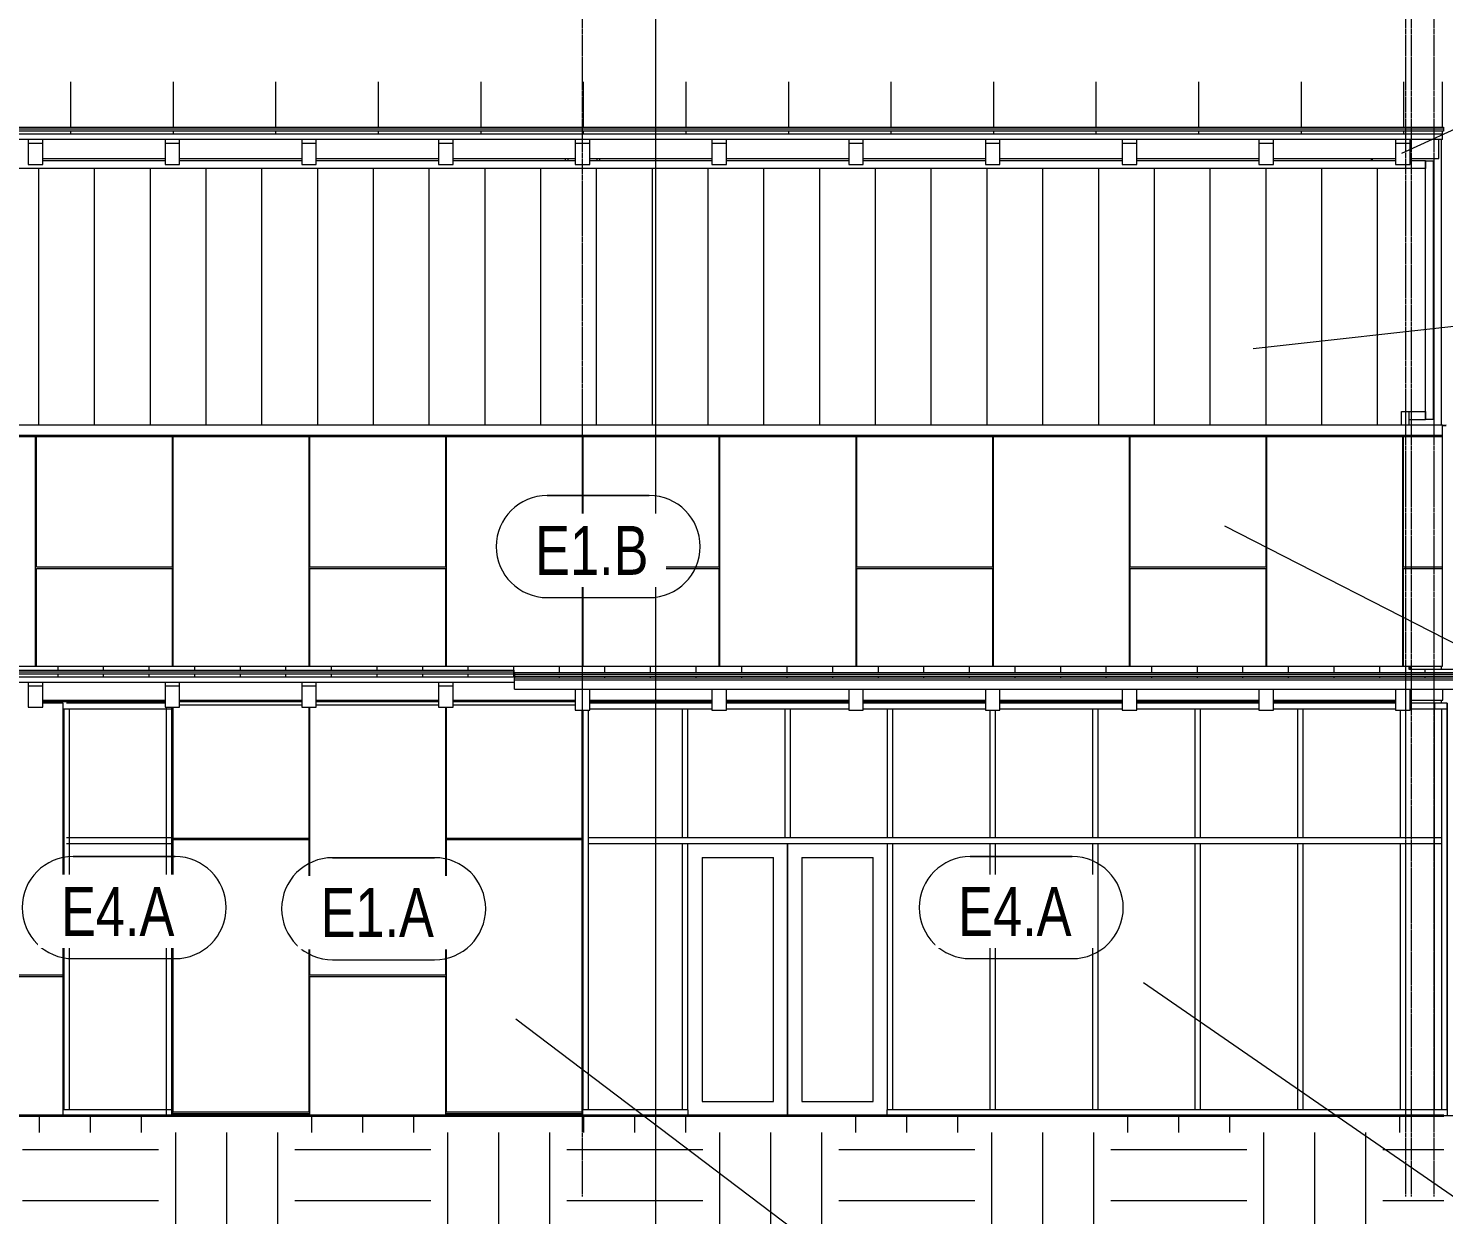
# Model space of a CAD drawing. Header units: inches. Extents: x 20207 to 40520, y -355 to 835.
# Drawn here: x 28847.5 to 29347, y -35 to 383.6 of the extents above; entities that cross this region are included whole.
import ezdxf

# ---------------------------------------------------------------- set-up
doc = ezdxf.new("R2010")
doc.units = ezdxf.units.IN
doc.header["$MEASUREMENT"] = 0
doc.linetypes.add('Grid Line 1_2_', pattern=[0.875, 0.5, -0.125, 0.125, -0.125])
for name, color, linetype, lineweight in [('A-ANNO-KEYN', 231, 'Continuous', 9), ('A-DOOR', 31, 'Continuous', 13), ('A-FLOR-LEVL', 51, 'Continuous', 9), ('A-GLAZ-CWMG', 51, 'Continuous', 13), ('A-ROOF', 132, 'Continuous', 13), ('A-ROOF-OTLN', 132, 'Continuous', 9), ('A-ROOF-PATT', 132, 'Continuous', 13), ('A-WALL', 113, 'Continuous', 13), ('A-WALL-IDEN', 211, 'Continuous', 9), ('A-WALL-PATT', 111, 'Continuous', 13), ('C-TOPO', 7, 'Continuous', 13), ('G-ANNO-SYMB', 111, 'Continuous', 9), ('I-WALL', 2, 'Continuous', 13), ('S-BEAM', 12, 'Continuous', 13), ('S-COLS', 52, 'Continuous', 13), ('S-GRID', 1, 'Continuous', 9)]:
    doc.layers.add(name, color=color, linetype=linetype, lineweight=lineweight)
doc.styles.add('Century Gothic', font='GOTHIC.TTF', dxfattribs={"width": 0.8, "height": 17.245342})

# ---------------------------------------------------------------- blocks, each defined once
blk = doc.blocks.new('Rectangular Mullion - Profile_Polycarbonate_Upper and left-1767982-Elevation - South')
at = {"layer": 'A-GLAZ-CWMG'}
for p, q in [((25833.58, 336.84), (25790.45, 336.84)), ((25881.83, 336.84), (25838.7, 336.84)), ((25930.08, 336.84), (25886.95, 336.84)), ((25978.33, 336.84), (25935.2, 336.84)), ((26026.58, 336.84), (25983.45, 336.84)), ((26074.83, 336.84), (26031.7, 336.84)), ((26123.08, 336.84), (26079.95, 336.84)), ((26171.33, 336.84), (26128.2, 336.84)), ((26219.58, 336.84), (26176.45, 336.84)), ((26267.83, 336.84), (26224.7, 336.84)), ((26278.39, 336.84), (26272.95, 336.84)), ((26278.39, 336.84), (26278.39, 334.09)), ((26278.39, 334.09), (22784.14, 334.09))]:
    blk.add_line(p, q, dxfattribs=at)
blk = doc.blocks.new('Rectangular Mullion - Profile_Polycarbonate_right-1872005-Elevation - South')
at = {"layer": 'A-GLAZ-CWMG'}
for p, q in [((26278.39, 336.84), (26281.14, 336.84)), ((26278.39, 245.61), (26278.39, 336.84)), ((26281.14, 245.61), (26281.14, 336.84)), ((26281.14, 245.61), (26278.39, 245.61))]:
    blk.add_line(p, q, dxfattribs=at)
blk = doc.blocks.new('Door_Single_Storefront - one-1371400-Elevation - South')
at = {"layer": 'A-DOOR'}
for p, q in [((26053.27, 96), (26053.27, 0)), ((26023.08, 91), (26023.08, 5)), ((26023.08, 91), (26048.27, 91)), ((26048.27, 5), (26048.27, 91)), ((26023.08, 5), (26048.27, 5))]:
    blk.add_line(p, q, dxfattribs=at)
blk = doc.blocks.new('Door_Single_Storefront - one-1371401-Elevation - South')
at = {"layer": 'A-DOOR'}
for p, q in [((26053.27, 0), (26053.27, 96)), ((26058.27, 91), (26058.27, 5)), ((26058.27, 91), (26083.45, 91)), ((26083.45, 5), (26083.45, 91)), ((26058.27, 5), (26083.45, 5))]:
    blk.add_line(p, q, dxfattribs=at)
blk = doc.blocks.new('Rectangular Mullion - Exterior 2_ x 4_5_-1274970-Elevation - South')
at = {"layer": 'A-GLAZ-CWMG'}
for p, q in [((26286.02, 145.5), (26272.95, 145.5)), ((26286.02, 145.5), (26286.02, 143.5)), ((26272.95, 143.5), (26286.02, 143.5))]:
    blk.add_line(p, q, dxfattribs=at)
blk = doc.blocks.new('Rectangular Mullion - Exterior 2_ x 4_5_-1135275-Elevation - South')
at = {"layer": 'A-GLAZ-CWMG'}
for p, q in [((26017.08, 145.5), (25983.45, 145.5)), ((25983.45, 143.5), (26017.08, 143.5))]:
    blk.add_line(p, q, dxfattribs=at)
blk = doc.blocks.new('Rectangular Mullion - Exterior 2_ x 4_5_-1135276-Elevation - South')
at = {"layer": 'A-GLAZ-CWMG'}
for p, q in [((26026.58, 145.5), (26017.08, 145.5)), ((26053.27, 145.5), (26031.7, 145.5)), ((26017.08, 143.5), (26026.58, 143.5)), ((26031.7, 143.5), (26053.27, 143.5))]:
    blk.add_line(p, q, dxfattribs=at)
blk = doc.blocks.new('Rectangular Mullion - Exterior 2_ x 4_5_-V12-Elevation - South')
at = {"layer": 'A-GLAZ-CWMG'}
for p, q in [((26074.83, 145.5), (26053.27, 145.5)), ((26089.45, 145.5), (26079.95, 145.5)), ((26053.27, 143.5), (26074.83, 143.5)), ((26079.95, 143.5), (26089.45, 143.5))]:
    blk.add_line(p, q, dxfattribs=at)
blk = doc.blocks.new('Rectangular Mullion - Exterior 2_ x 4_5_-V13-Elevation - South')
at = {"layer": 'A-GLAZ-CWMG'}
for p, q in [((26123.08, 145.5), (26089.45, 145.5)), ((26089.45, 143.5), (26123.08, 143.5))]:
    blk.add_line(p, q, dxfattribs=at)
blk = doc.blocks.new('Rectangular Mullion - Exterior 2_ x 4_5_-V14-Elevation - South')
at = {"layer": 'A-GLAZ-CWMG'}
for p, q in [((26161.83, 145.5), (26128.2, 145.5)), ((26128.2, 143.5), (26161.83, 143.5))]:
    blk.add_line(p, q, dxfattribs=at)
blk = doc.blocks.new('Rectangular Mullion - Exterior 2_ x 4_5_-1305154-Elevation - South')
at = {"layer": 'A-GLAZ-CWMG'}
for p, q in [((25981.02, 0), (25981.02, 2)), ((26018.08, 2), (25981.02, 2)), ((26018.08, 2), (26018.08, 0))]:
    blk.add_line(p, q, dxfattribs=at)
blk = doc.blocks.new('Rectangular Mullion - Exterior 2_ x 4_5_-1305160-Elevation - South')
at = {"layer": 'A-GLAZ-CWMG'}
for p in [(26088.45, 0), (26125.64, 2)]:
    blk.add_line(p, (26088.45, 2), dxfattribs=at)
blk = doc.blocks.new('Rectangular Mullion - Exterior 2_ x 4_5_-1135280-Elevation - South')
at = {"layer": 'A-GLAZ-CWMG'}
blk.add_line((26161.83, 2), (26125.64, 2), dxfattribs=at)
blk = doc.blocks.new('Rectangular Mullion - Exterior 2_ x 4_5_-1142350-Elevation - South')
at = {"layer": 'A-GLAZ-CWMG'}
for p, q in [((26284.02, 97), (26284.02, 2)), ((26286.02, 2), (26286.02, 97)), ((26286.02, 2), (26284.02, 2))]:
    blk.add_line(p, q, dxfattribs=at)
blk = doc.blocks.new('Rectangular Mullion - Exterior 2_ x 4_5_-1142351-Elevation - South')
at = {"layer": 'A-GLAZ-CWMG'}
for p, q in [((26284.02, 143.5), (26286.02, 143.5)), ((26284.02, 143.5), (26284.02, 97)), ((26286.02, 97), (26286.02, 143.5))]:
    blk.add_line(p, q, dxfattribs=at)
blk = doc.blocks.new('Rectangular Mullion - Exterior 2_ x 4_5_-1142352-Elevation - South')
at = {"layer": 'A-GLAZ-CWMG'}
for p, q in [((25981.02, 143.01), (25981.02, 97)), ((25983.02, 97), (25983.02, 143.01))]:
    blk.add_line(p, q, dxfattribs=at)
blk = doc.blocks.new('Rectangular Mullion - Exterior 2_ x 4_5_-1142353-Elevation - South')
at = {"layer": 'A-GLAZ-CWMG'}
for p, q in [((25981.02, 97), (25981.02, 2)), ((25983.02, 2), (25983.02, 97)), ((25983.02, 2), (25981.02, 2))]:
    blk.add_line(p, q, dxfattribs=at)
blk = doc.blocks.new('Rectangular Mullion - Exterior 2_ x 4_5_-1135281-Elevation - South')
at = {"layer": 'A-GLAZ-CWMG'}
for p, q in [((26053.27, 98), (26017.08, 98)), ((26017.08, 96), (26053.27, 96))]:
    blk.add_line(p, q, dxfattribs=at)
blk = doc.blocks.new('Rectangular Mullion - Exterior 2_ x 4_5_-1142343-Elevation - South')
at = {"layer": 'A-GLAZ-CWMG'}
for p, q in [((26016.08, 96), (26018.08, 96)), ((26016.08, 96), (26016.08, 2)), ((26018.08, 2), (26018.08, 96)), ((26018.08, 2), (26016.08, 2))]:
    blk.add_line(p, q, dxfattribs=at)
blk = doc.blocks.new('Rectangular Mullion - Exterior 2_ x 4_5_-1142344-Elevation - South')
at = {"layer": 'A-GLAZ-CWMG'}
for p, q in [((26016.08, 143.5), (26018.08, 143.5)), ((26016.08, 143.5), (26016.08, 98)), ((26018.08, 98), (26018.08, 143.5)), ((26018.08, 98), (26016.08, 98))]:
    blk.add_line(p, q, dxfattribs=at)
blk = doc.blocks.new('Rectangular Mullion - Exterior 2_ x 4_5_-V15-Elevation - South')
at = {"layer": 'A-GLAZ-CWMG'}
for p, q in [((26124.64, 143.01), (26124.64, 98)), ((26126.64, 98), (26126.64, 143.01)), ((26126.64, 98), (26124.64, 98))]:
    blk.add_line(p, q, dxfattribs=at)
blk = doc.blocks.new('Rectangular Mullion - Exterior 2_ x 4_5_-1274971-Elevation - South')
at = {"layer": 'A-GLAZ-CWMG'}
for q in [(26270.39, 2), (26286.02, 0)]:
    blk.add_line((26286.02, 2), q, dxfattribs=at)
blk = doc.blocks.new('Rectangular Mullion - Exterior 2_ x 4_5_-1274972-Elevation - South')
at = {"layer": 'A-GLAZ-CWMG'}
for p, q in [((26284.02, 98), (26270.39, 98)), ((26270.39, 96), (26284.02, 96)), ((26284.02, 98), (26284.02, 96))]:
    blk.add_line(p, q, dxfattribs=at)
blk = doc.blocks.new('Rectangular Mullion - Exterior 2_ x 4_5_-1146371-Elevation - South')
at = {"layer": 'A-GLAZ-CWMG'}
for p, q in [((26281.52, 145.5), (26281.52, 143.5)), ((26286.02, 145.5), (26281.52, 145.5)), ((26286.02, 143.5), (26286.02, 145.5)), ((26281.52, 143.5), (26286.02, 143.5))]:
    blk.add_line(p, q, dxfattribs=at)
blk = doc.blocks.new('Rectangular Mullion - Exterior 2_ x 4_5_-V16-Elevation - South')
at = {"layer": 'A-GLAZ-CWMG'}
for p, q in [((26281.52, 2), (26281.52, 97)), ((26286.02, 97), (26286.02, 2)), ((26286.02, 2), (26281.52, 2))]:
    blk.add_line(p, q, dxfattribs=at)
blk = doc.blocks.new('Rectangular Mullion - Exterior 2_ x 4_5_-V17-Elevation - South')
at = {"layer": 'A-GLAZ-CWMG'}
for p, q in [((26281.52, 143.5), (26286.02, 143.5)), ((26281.52, 97), (26281.52, 143.5)), ((26286.02, 143.5), (26286.02, 97))]:
    blk.add_line(p, q, dxfattribs=at)
blk = doc.blocks.new('Rectangular Mullion - Exterior 2_ x 4_5_-1135285-Elevation - South')
at = {"layer": 'A-GLAZ-CWMG'}
for p, q in [((25983.02, 96), (25983.02, 98)), ((26017.08, 98), (25983.02, 98)), ((25983.02, 96), (26017.08, 96))]:
    blk.add_line(p, q, dxfattribs=at)
blk = doc.blocks.new('Rectangular Mullion - Exterior 2_ x 4_5_-1142359-Elevation - South')
at = {"layer": 'A-GLAZ-CWMG'}
for p, q in [((25110.27, 97), (25110.27, 0)), ((25112.27, 0), (25112.27, 97))]:
    blk.add_line(p, q, dxfattribs=at)
blk = doc.blocks.new('Rectangular Mullion - Exterior 2_ x 4_5_-1142360-Elevation - South')
at = {"layer": 'A-GLAZ-CWMG'}
for p, q in [((25110.27, 144.01), (25110.27, 97)), ((25112.27, 97), (25112.27, 144.01))]:
    blk.add_line(p, q, dxfattribs=at)
blk = doc.blocks.new('Rectangular Mullion - Exterior 2_ x 4_5_-V18-Elevation - South')
at = {"layer": 'A-GLAZ-CWMG'}
for p, q in [((25074.08, 143.5), (25076.08, 143.5)), ((25074.08, 143.5), (25074.08, 97)), ((25076.08, 97), (25076.08, 143.5))]:
    blk.add_line(p, q, dxfattribs=at)
blk = doc.blocks.new('Rectangular Mullion - Profile_Polycarbonate_Upper and left-1987911-Elevation - South')
at = {"layer": 'A-GLAZ-CWMG'}
for p, q in [((26283.89, 344.34), (26283.89, 243.5)), ((26281.39, 243.5), (26281.39, 337.62)), ((26281.39, 157.35), (26281.39, 158.5)), ((26283.89, 158.5), (26283.89, 157.35)), ((26281.39, 145.5), (26281.39, 146.5)), ((26283.89, 146.5), (26283.89, 145.5))]:
    blk.add_line(p, q, dxfattribs=at)
blk = doc.blocks.new('columns and girder2 - one-1334686-Elevation - South')
at = {"layer": 'S-BEAM'}
for p, q in [((25685.39, 336.84), (25685.39, 337.62)), ((25686.39, 336.84), (25686.39, 337.62)), ((25696.39, 337.62), (25696.39, 336.84)), ((25697.39, 337.62), (25697.39, 336.84))]:
    blk.add_line(p, q, dxfattribs=at)
blk = doc.blocks.new('Rectangular Mullion - Profile_Polycarbonate_Lower-1767898-Elevation - South')
at = {"layer": 'A-GLAZ-CWMG'}
for p, q in [((26272.64, 245.61), (26272.64, 248.36)), ((26272.64, 248.36), (26278.39, 248.36)), ((26272.64, 245.61), (26278.39, 245.61)), ((26278.39, 248.36), (26278.39, 245.61))]:
    blk.add_line(p, q, dxfattribs=at)
blk = doc.blocks.new('Rectangular Mullion - Profile_Polycarbonate_right-1766041-Elevation - South')
at = {"layer": 'A-GLAZ-CWMG'}
for p, q in [((26269.89, 248.36), (26272.64, 248.36)), ((26269.89, 243.5), (26269.89, 248.36)), ((26272.64, 243.5), (26272.64, 248.36))]:
    blk.add_line(p, q, dxfattribs=at)
blk = doc.blocks.new('Rectangular Mullion - Exterior 2_ x 4_5_-1060761-Elevation - South')
at = {"layer": 'A-GLAZ-CWMG'}
for p, q in [((25833.58, 145.5), (25798.83, 145.5)), ((25798.83, 143.5), (25836.02, 143.5)), ((25836.02, 144.01), (25836.02, 143.5))]:
    blk.add_line(p, q, dxfattribs=at)
blk = doc.blocks.new('Rectangular Mullion - Exterior 2_ x 4_5_-1060760-Elevation - South')
at = {"layer": 'A-GLAZ-CWMG'}
for q in [(25798.83, 2), (25836.02, 0)]:
    blk.add_line((25836.02, 2), q, dxfattribs=at)
blk = doc.blocks.new('Rectangular Mullion - Exterior 2_ x 4_5_-1140453-Elevation - South')
at = {"layer": 'A-GLAZ-CWMG'}
for p, q in [((25836.02, 98), (25798.83, 98)), ((25798.83, 96), (25836.02, 96)), ((25836.02, 98), (25836.02, 96))]:
    blk.add_line(p, q, dxfattribs=at)
blk = doc.blocks.new('Dimension Lumber - 5_5 x 7_5 Glulam-1730132-Elevation - South')
at = {"layer": 'S-BEAM'}
for p, q in [((22842.08, 152.74), (22842.08, 151.51)), ((22842.08, 151.51), (22842.08, 144.01)), ((22847.2, 151.51), (22842.08, 151.51)), ((22847.2, 151.51), (22847.2, 152.74)), ((22847.2, 144.01), (22847.2, 151.51)), ((22842.08, 144.01), (22847.2, 144.01))]:
    blk.add_line(p, q, dxfattribs=at)
blk = doc.blocks.new('Dimension Lumber - 5_5 x 7_5 Glulam-1730133-Elevation - South')
at = {"layer": 'S-BEAM'}
for p, q in [((23951.83, 150.47), (23951.83, 143.01)), ((23956.95, 143.01), (23956.95, 150.47)), ((23951.83, 143.01), (23956.95, 143.01))]:
    blk.add_line(p, q, dxfattribs=at)
blk = doc.blocks.new('Dimension Lumber - 5_5 x 7_5 Glulam-V28-Elevation - South')
at = {"layer": 'S-BEAM'}
for p, q in [((26272.95, 157.35), (26272.95, 158.5)), ((26267.83, 150.48), (26267.83, 143.01)), ((26272.95, 143.01), (26272.95, 150.47)), ((26267.83, 143.01), (26272.95, 143.01))]:
    blk.add_line(p, q, dxfattribs=at)
blk = doc.blocks.new('Dimension Lumber - 5_5 x 7_5 Glulam-1730092-Elevation - South')
at = {"layer": 'S-BEAM'}
for p, q in [((26267.83, 344.34), (26267.83, 342.98)), ((26272.95, 342.98), (26267.83, 342.98)), ((26267.83, 342.98), (26267.83, 335.49)), ((26272.95, 342.98), (26272.95, 344.34)), ((26272.95, 335.49), (26272.95, 342.98)), ((26267.83, 335.49), (26272.95, 335.49))]:
    blk.add_line(p, q, dxfattribs=at)
blk = doc.blocks.new('Girt_C - 8_D-1732029-Elevation - South')
at = {"layer": 'S-BEAM'}
for p, q in [((25790.45, 146.42), (25833.58, 146.42)), ((25833.58, 145.94), (25790.45, 145.94)), ((25838.7, 146.42), (25881.83, 146.42)), ((25881.83, 145.94), (25838.7, 145.94)), ((25886.95, 146.42), (25930.08, 146.42)), ((25930.08, 145.94), (25886.95, 145.94)), ((25935.2, 146.42), (25978.33, 146.42)), ((25978.33, 145.94), (25935.2, 145.94)), ((25983.45, 146.42), (26026.58, 146.42)), ((26026.58, 145.94), (25983.45, 145.94)), ((26031.7, 146.42), (26074.83, 146.42)), ((26074.83, 145.94), (26031.7, 145.94)), ((26079.95, 146.42), (26123.08, 146.42)), ((26123.08, 145.94), (26079.95, 145.94)), ((26128.2, 146.42), (26171.33, 146.42)), ((26171.33, 145.94), (26128.2, 145.94)), ((26176.45, 146.42), (26219.58, 146.42)), ((26219.58, 145.94), (26176.45, 145.94)), ((26224.7, 146.42), (26267.83, 146.42)), ((26267.83, 145.94), (26224.7, 145.94)), ((25797.58, 142.44), (25797.83, 142.44)), ((25836.02, 142.44), (25836.27, 142.44)), ((25980.77, 142.44), (25981.02, 142.44))]:
    blk.add_line(p, q, dxfattribs=at)
blk = doc.blocks.new('Roofs 3 - Roofs 1-1983438-Elevation - South')
at = {"layer": 'A-ROOF'}
for p, q in [((24268.14, 157.08), (25956.64, 157.08)), ((25956.64, 156.37), (24268.14, 156.37)), ((25956.64, 155.66), (24268.14, 155.66)), ((25956.64, 157.08), (25956.64, 156.37)), ((25956.64, 156.37), (25956.64, 155.66))]:
    blk.add_line(p, q, dxfattribs=at)
blk = doc.blocks.new('Roofs 4 - Roofs 1-1983494-Elevation - South')
at = {"layer": 'A-ROOF'}
for p, q in [((25957.02, 155.59), (25957.02, 156.3)), ((25957.02, 156.3), (26294.39, 156.3)), ((25957.02, 154.88), (25957.02, 155.59)), ((26294.39, 155.59), (25957.02, 155.59)), ((26294.39, 154.88), (25957.02, 154.88)), ((26294.39, 156.3), (26294.39, 155.59)), ((26294.39, 155.59), (26294.39, 154.88))]:
    blk.add_line(p, q, dxfattribs=at)
blk = doc.blocks.new('Roofs 7 - Roofs 1-1987978-Elevation - South')
at = {"layer": 'A-ROOF'}
for p, q in [((22778.14, 348.67), (26284.7, 348.67)), ((26284.7, 347.96), (22778.14, 347.96)), ((26284.7, 347.26), (22778.14, 347.26)), ((26284.7, 348.67), (26284.7, 347.96)), ((26284.7, 347.96), (26284.7, 347.26))]:
    blk.add_line(p, q, dxfattribs=at)
blk = doc.blocks.new('Wall Tag - 1_4_-1369832-Elevation - South')
at = {"layer": 'A-WALL-IDEN', "color": 153}
for p, q in [((24643.13, 90.59), (24679.13, 90.59)), ((24679.13, 90.59), (24643.13, 90.59)), ((24643.13, 54.59), (24679.13, 54.59)), ((24643.13, 54.59), (24679.13, 54.59))]:
    blk.add_line(p, q, dxfattribs=at)
for centre, start, end in [((24643.13, 72.59), 90, 270), ((24643.13, 72.59), 90, 270), ((24679.13, 72.59), 270, 90), ((24679.13, 72.59), 270, 90)]:
    blk.add_arc(centre, 18, start, end, dxfattribs=at)

msp = doc.modelspace()

# ---------------------------------------------------------------- hatches: boundary and pattern name
at = {"layer": 'A-ROOF-PATT', "lineweight": 9}
h = msp.add_hatch(dxfattribs=at)
h.set_pattern_fill('FP_15', color=8, style=0, pattern_type=2)
h.set_pattern_definition([(90, (3060.47, 1279.445), (-36.188, 2e-15), [])])
h.paths.add_polyline_path([(25839.84, 346.34), (29346.6, 346.34), (29346.6, 347.26), (25840.35, 347.26), (25840.35, 348.67), (29346.6, 348.67), (29346.6, 364.69), (25839.84, 364.69), (25839.84, 347.96)], flags=0)
h = msp.add_hatch(dxfattribs=at)
h.set_pattern_fill('FP_14', color=8, style=0, pattern_type=2)
h.set_pattern_definition([(90, (3062.504, 1105.644), (-16.082, 1e-15), [])])
h.paths.add_polyline_path([(27171.44, 154.27), (27330.1, 154.27), (27330.1, 154.75), (29019.1, 154.75), (29019.1, 154.27), (29356.6, 154.27), (29356.6, 154.88), (29019.22, 154.88), (29019.22, 156.3), (29356.6, 156.3), (29356.6, 157.35), (29334.85, 157.35), (29334.85, 158.5), (28746.28, 158.5), (28746.28, 175.22), (25873.35, 175.22), (25873.35, 157.37), (25840.35, 157.37), (25840.35, 157.08), (26992.6, 157.08), (26992.6, 156.3), (27330.1, 156.3), (27330.1, 154.88), (26992.6, 154.88), (26992.6, 155.66), (25840.35, 155.66), (25840.35, 154.75), (26992.6, 154.75), (26992.6, 154.27), (27162.67, 154.27)], flags=0)
h.paths.add_polyline_path([(29018.85, 155.66), (27330.35, 155.66), (27330.35, 157.08), (29018.85, 157.08), (29018.85, 156.3)], flags=0)
h.paths.add_polyline_path([(27199.91, 157.5), (27195.16, 157.5), (27195.16, 161), (27199.91, 161)], flags=0)
at = {"layer": 'A-WALL-PATT', "lineweight": 9}
h = msp.add_hatch(dxfattribs=at)
h.set_pattern_fill('FP_19', color=8, style=0, pattern_type=2)
h.set_pattern_definition([(90, (29343.345, 0), (-19.685, 1e-15), [])])
h.paths.add_polyline_path([(25872.91, 196.09), (28746.28, 196.09), (28746.28, 239.46), (28744.78, 239.5), (28745.28, 240), (28745.35, 243.5), (29332.1, 243.5), (29332.16, 248.36), (29340.6, 248.36), (29340.6, 334.09), (25846.35, 334.09), (25846.35, 243.5), (25873.91, 243.5), (25873.91, 240), (25874.36, 239.46), (25872.91, 239.46), (25872.91, 232.77)], flags=0)
h = msp.add_hatch(dxfattribs=at)
h.set_pattern_fill('FP_21', color=8, style=0, pattern_type=2)
h.set_pattern_definition([(0, (28753.72, 0.38), (-193, 193), [48, -145]), (90, (28753.72, 0.38), (-193, 1e-14), [96, -97]), (180, (28801.72, 96.38), (-193, 193), [48, -145]), (90, (28801.72, 0.38), (-193, 1e-14), [96, -97]), (180, (28801.72, 96.88), (-193, 193), [48, -145]), (90, (28801.72, 96.88), (-193, 1e-14), [96, -97]), (0, (28753.72, 192.88), (-193, 193), [48, -145]), (90, (28753.72, 96.88), (-193, 1e-14), [96, -97]), (0, (28801.97, 48.12), (-193, 193), [48, -145]), (90, (28801.97, 0), (-193, 1e-14), [48.125, -144.875]), (90, (28849.97, 0), (-193, 1e-14), [48.125, -144.875]), (0, (28801.97, 144.62), (-193, 193), [48, -145]), (90, (28801.97, 48.62), (-193, 1e-14), [96, -97]), (180, (28849.97, 48.62), (-193, 193), [48, -145]), (90, (28849.97, 48.62), (-193, 1e-14), [96, -97]), (90, (28801.97, 145.12), (-193, 1e-14), [48, -145]), (180, (28849.97, 145.12), (-193, 193), [48, -145]), (90, (28849.97, 145.12), (-193, 1e-14), [48, -145]), (0, (28850.22, 0.38), (-193, 193), [48, -145]), (90, (28850.22, 0.38), (-193, 1e-14), [96, -97]), (180, (28898.22, 96.38), (-193, 193), [48, -145]), (90, (28898.22, 0.38), (-193, 1e-14), [96, -97]), (180, (28898.22, 96.88), (-193, 193), [48, -145]), (90, (28898.22, 96.88), (-193, 1e-14), [96, -97]), (0, (28850.22, 192.88), (-193, 193), [48, -145]), (90, (28850.22, 96.88), (-193, 1e-14), [96, -97]), (0, (28898.47, 48.12), (-193, 193), [48, -145]), (90, (28898.47, 0), (-193, 1e-14), [48.125, -144.875]), (90, (28946.47, 0), (-193, 1e-14), [48.125, -144.875]), (0, (28898.47, 144.62), (-193, 193), [48, -145]), (90, (28898.47, 48.62), (-193, 1e-14), [96, -97]), (180, (28946.47, 48.62), (-193, 193), [48, -145]), (90, (28946.47, 48.62), (-193, 1e-14), [96, -97]), (90, (28898.47, 145.12), (-193, 1e-14), [48, -145]), (180, (28946.47, 145.12), (-193, 193), [48, -145]), (90, (28946.47, 145.12), (-193, 1e-14), [48, -145])])
h.paths.add_polyline_path([(29320.87, 158.5), (29346.6, 158.5), (29346.6, 239.46), (28746.28, 239.46), (28746.28, 158.5), (29285.78, 158.5)], flags=0)
h = msp.add_hatch(dxfattribs=at)
h.set_pattern_fill('FP_16', color=8, style=0, pattern_type=2)
h.set_pattern_definition([(0, (28764.9, 1.12), (-193, 193), [48, -145]), (90, (28764.9, 1.12), (-193, 1e-14), [96, -97]), (180, (28812.9, 97.12), (-193, 193), [48, -145]), (90, (28812.9, 1.12), (-193, 1e-14), [96, -97]), (180, (28812.9, 97.62), (-193, 193), [48, -145]), (90, (28812.9, 97.62), (-193, 1e-14), [96, -97]), (0, (28764.9, 193.62), (-193, 193), [48, -145]), (90, (28764.9, 97.62), (-193, 1e-14), [96, -97]), (0, (28813.16, 48.88), (-193, 193), [48, -145]), (90, (28813.16, 0.75), (-193, 1e-14), [48.125, -144.875]), (90, (28861.16, 0.75), (-193, 1e-14), [48.125, -144.875]), (0, (28813.16, 145.38), (-193, 193), [48, -145]), (90, (28813.16, 49.38), (-193, 1e-14), [96, -97]), (180, (28861.16, 49.38), (-193, 193), [48, -145]), (90, (28861.16, 49.38), (-193, 1e-14), [96, -97]), (90, (28813.16, 145.88), (-193, 1e-14), [48, -145]), (180, (28861.16, 145.88), (-193, 193), [48, -145]), (90, (28861.16, 145.88), (-193, 1e-14), [48, -145]), (0, (28861.4, 1.12), (-193, 193), [48, -145]), (90, (28861.4, 1.12), (-193, 1e-14), [96, -97]), (180, (28909.4, 97.12), (-193, 193), [48, -145]), (90, (28909.4, 1.12), (-193, 1e-14), [96, -97]), (180, (28909.4, 97.62), (-193, 193), [48, -145]), (90, (28909.4, 97.62), (-193, 1e-14), [96, -97]), (0, (28861.4, 193.62), (-193, 193), [48, -145]), (90, (28861.4, 97.62), (-193, 1e-14), [96, -97]), (0, (28909.66, 48.88), (-193, 193), [48, -145]), (90, (28909.66, 0.75), (-193, 1e-14), [48.125, -144.875]), (90, (28957.66, 0.75), (-193, 1e-14), [48.125, -144.875]), (0, (28909.66, 145.38), (-193, 193), [48, -145]), (90, (28909.66, 49.38), (-193, 1e-14), [96, -97]), (180, (28957.66, 49.38), (-193, 193), [48, -145]), (90, (28957.66, 49.38), (-193, 1e-14), [96, -97]), (90, (28909.66, 145.88), (-193, 1e-14), [48, -145]), (180, (28957.66, 145.88), (-193, 193), [48, -145]), (90, (28957.66, 145.88), (-193, 1e-14), [48, -145])])
h.paths.add_polyline_path([(28746.28, 0), (28859.78, 0), (28859.78, 145.5), (28852.66, 145.5), (28852.66, 144.01), (28847.53, 144.01), (28847.53, 145.5), (28804.41, 145.5), (28804.41, 144.01), (28799.28, 144.01), (28799.28, 145.5), (28756.16, 145.5), (28756.16, 144.01), (28751.03, 144.01), (28751.03, 145.5), (28746.28, 145.5), (28746.28, 76.53)], flags=0)
h = msp.add_hatch(dxfattribs=at)
h.set_pattern_fill('FP_22', color=8, style=0, pattern_type=2)
h.set_pattern_definition([(0, (28898.47, 1.12), (-193, 193), [48, -145]), (90, (28898.47, 1.12), (-193, 1e-14), [96, -97]), (180, (28946.47, 97.12), (-193, 193), [48, -145]), (90, (28946.47, 1.12), (-193, 1e-14), [96, -97]), (180, (28946.47, 97.62), (-193, 193), [48, -145]), (90, (28946.47, 97.62), (-193, 1e-14), [96, -97]), (0, (28898.47, 193.62), (-193, 193), [48, -145]), (90, (28898.47, 97.62), (-193, 1e-14), [96, -97]), (0, (28946.72, 48.88), (-193, 193), [48, -145]), (90, (28946.72, 0.75), (-193, 1e-14), [48.125, -144.875]), (90, (28994.72, 0.75), (-193, 1e-14), [48.125, -144.875]), (0, (28946.72, 145.38), (-193, 193), [48, -145]), (90, (28946.72, 49.38), (-193, 1e-14), [96, -97]), (180, (28994.72, 49.38), (-193, 193), [48, -145]), (90, (28994.72, 49.38), (-193, 1e-14), [96, -97]), (90, (28946.72, 145.88), (-193, 1e-14), [48, -145]), (180, (28994.72, 145.88), (-193, 193), [48, -145]), (90, (28994.72, 145.88), (-193, 1e-14), [48, -145]), (0, (28994.97, 1.12), (-193, 193), [48, -145]), (90, (28994.97, 1.12), (-193, 1e-14), [96, -97]), (180, (29042.97, 97.12), (-193, 193), [48, -145]), (90, (29042.97, 1.12), (-193, 1e-14), [96, -97]), (180, (29042.97, 97.62), (-193, 193), [48, -145]), (90, (29042.97, 97.62), (-193, 1e-14), [96, -97]), (0, (28994.97, 193.62), (-193, 193), [48, -145]), (90, (28994.97, 97.62), (-193, 1e-14), [96, -97]), (0, (29043.22, 48.88), (-193, 193), [48, -145]), (90, (29043.22, 0.75), (-193, 1e-14), [48.125, -144.875]), (90, (29091.22, 0.75), (-193, 1e-14), [48.125, -144.875]), (0, (29043.22, 145.38), (-193, 193), [48, -145]), (90, (29043.22, 49.38), (-193, 1e-14), [96, -97]), (180, (29091.22, 49.38), (-193, 193), [48, -145]), (90, (29091.22, 49.38), (-193, 1e-14), [96, -97]), (90, (29043.22, 145.88), (-193, 1e-14), [48, -145]), (180, (29091.22, 145.88), (-193, 193), [48, -145]), (90, (29091.22, 145.88), (-193, 1e-14), [48, -145])])
h.paths.add_polyline_path([(28898.47, 0), (29042.97, 0), (29042.97, 143.01), (29040.53, 143.01), (29040.53, 144.75), (28997.41, 144.75), (28997.41, 144.01), (28992.28, 144.01), (28992.28, 144.75), (28949.16, 144.75), (28949.16, 144.01), (28944.03, 144.01), (28944.03, 144.75), (28900.91, 144.75), (28900.91, 144.01), (28898.47, 144.01), (28898.47, 76.53)], flags=0)
at = {"layer": 'C-TOPO', "lineweight": 9}
h = msp.add_hatch(dxfattribs=at)
h.set_pattern_fill('FP_11', color=8, style=0, pattern_type=2)
h.set_pattern_definition([(0, (27645.49, 0), (48, 48), [48, -48]), (0, (27645.49, 18), (48, 48), [48, -48]), (0, (27645.49, 36), (48, 48), [48, -48]), (90, (27651.49, 42), (-48, 48), [48, -48]), (90, (27669.49, 42), (-48, 48), [48, -48]), (90, (27687.49, 42), (-48, 48), [48, -48])])
h.paths.add_polyline_path([(29285.78, -79.71), (29347.1, -79.71), (29347.1, 0), (26665.5, 0), (26665.5, -79.71), (29224.99, -79.71)], flags=0)

# ---------------------------------------------------------------- linework, layer by layer
at = {"layer": 'A-ANNO-KEYN', "color": 153}
for p, q in [((29332.25, 339.53), (29406.27, 373.3)), ((29279.71, 270.64), (29407.58, 284.72)), ((29269.6, 208.01), (29408.36, 137.21)), ((29241.01, 46.97), (29406.45, -67.31)), ((29019.59, 34.12), (29406.45, -258.73))]:
    msp.add_line(p, q, dxfattribs=at)
at = {"layer": 'A-FLOR-LEVL', "linetype": 'Grid Line 1_2_'}
msp.add_line((25041.38, 0), (30382.74, 0), dxfattribs=at)
at = {"layer": 'A-ROOF'}
for p, q in [((29346.6, 348.67), (29346.6, 364.69)), ((25839.84, 346.34), (29346.6, 346.34)), ((29346.6, 344.34), (29346.6, 347.26)), ((29346.6, 344.34), (25839.84, 344.34)), ((29334.85, 157.35), (29334.85, 158.5)), ((29356.6, 157.35), (29334.85, 157.35)), ((27330.1, 154.75), (29019.1, 154.75)), ((29019.1, 152.74), (27330.1, 152.74)), ((29019.1, 154.75), (29019.1, 154.26))]:
    msp.add_line(p, q, dxfattribs=at)
at = {"layer": 'A-ROOF-OTLN'}
for p, q in [((29356.6, 154.27), (29019.1, 154.27)), ((29019.1, 153.66), (29019.1, 154.26)), ((29019.1, 153.66), (29356.6, 153.66)), ((29019.1, 150.47), (29019.1, 153.66)), ((29019.1, 150.47), (29356.6, 150.47))]:
    msp.add_line(p, q, dxfattribs=at)
at = {"layer": 'A-WALL'}
for p, q in [((29346.6, 243.5), (28745.28, 243.5)), ((28745.28, 240), (29346.6, 240)), ((29346.6, 158.5), (29346.6, 243.5)), ((29347.91, 243.5), (29346.6, 243.43)), ((29346.6, 243.37), (29347.85, 243.43)), ((29346.6, 239.5), (28744.78, 239.5)), ((29346.6, 239.46), (28744.83, 239.46)), ((28746.28, 158.5), (29346.6, 158.5)), ((28859.78, 145.5), (28852.66, 145.5)), ((28859.78, 0), (28859.78, 145.5)), ((28898.47, 144.01), (28898.47, 0)), ((28944.03, 144.75), (28900.91, 144.75)), ((28992.28, 144.75), (28949.16, 144.75)), ((29040.53, 144.75), (28997.41, 144.75)), ((29042.97, 0), (29042.97, 143.01))]:
    msp.add_line(p, q, dxfattribs=at)
at = {"layer": 'C-TOPO', "lineweight": 35}
for p, q in [((28112.52, 0), (29163.27, 0)), ((29163.27, 0), (29347.1, 0))]:
    msp.add_line(p, q, dxfattribs=at)
at = {"layer": 'C-TOPO'}
for p, q in [((29163.28, 0), (28112.54, 0)), ((29347.09, 0), (29163.28, 0))]:
    msp.add_line(p, q, dxfattribs=at)
at = {"layer": 'G-ANNO-SYMB'}
msp.add_line((29069.02, -138.64), (29069.02, 449.8), dxfattribs=at)
at = {"layer": 'I-WALL'}
for p, q in [((29345.31, 337.62), (29345.31, 344.34)), ((28852.66, 337.62), (28895.78, 337.62)), ((28900.91, 337.62), (28944.03, 337.62)), ((28949.16, 337.62), (28992.28, 337.62)), ((28997.41, 337.62), (29040.53, 337.62)), ((29045.66, 337.62), (29088.78, 337.62)), ((29093.91, 337.62), (29137.03, 337.62)), ((29142.16, 337.62), (29185.28, 337.62)), ((29190.41, 337.62), (29233.53, 337.62)), ((29238.66, 337.62), (29281.78, 337.62)), ((29286.91, 337.62), (29330.03, 337.62)), ((29335.16, 337.62), (29345.31, 337.62)), ((29346.72, 146.5), (29346.72, 150.47)), ((28852.66, 146.5), (28895.78, 146.5)), ((28900.91, 146.5), (28944.03, 146.5)), ((28949.16, 146.5), (28992.28, 146.5)), ((28997.41, 146.5), (29040.53, 146.5)), ((29045.66, 146.5), (29088.78, 146.5)), ((29093.91, 146.5), (29137.03, 146.5)), ((29142.16, 146.5), (29185.28, 146.5)), ((29190.41, 146.5), (29233.53, 146.5)), ((29238.66, 146.5), (29281.78, 146.5)), ((29286.91, 146.5), (29330.03, 146.5)), ((29335.16, 146.5), (29346.72, 146.5))]:
    msp.add_line(p, q, dxfattribs=at)
at = {"layer": 'S-COLS'}
for p, q in [((29321.4, 337.62), (29321.4, 336.84)), ((29321.78, 337.62), (29321.78, 336.84))]:
    msp.add_line(p, q, dxfattribs=at)
at = {"layer": 'S-GRID', "linetype": 'Grid Line 1_2_'}
for p, q in [((29043.1, -28.56), (29043.1, 671.89)), ((29043.1, -28.56), (29043.1, 671.89)), ((29333.6, -28.56), (29333.6, 671.89)), ((29335.6, -28.56), (29335.6, 671.89)), ((29343.6, -28.56), (29343.6, 671.89)), ((29343.6, -28.56), (29343.6, 671.89))]:
    msp.add_line(p, q, dxfattribs=at)

# ---------------------------------------------------------------- block references
at = {"layer": 'A-DOOR'}
for name in ['Door_Single_Storefront - one-1371400-Elevation - South', 'Door_Single_Storefront - one-1371401-Elevation - South']:
    msp.add_blockref(name, (3062.21, 0), dxfattribs=at)
at = {"layer": 'A-GLAZ-CWMG'}
for name, p in [('Rectangular Mullion - Profile_Polycarbonate_Upper and left-1987911-Elevation - South', (3062.21, 0)), ('Rectangular Mullion - Profile_Polycarbonate_Upper and left-1767982-Elevation - South', (3062.21, 0)), ('Rectangular Mullion - Profile_Polycarbonate_right-1872005-Elevation - South', (3062.21, 0)), ('Rectangular Mullion - Profile_Polycarbonate_right-1766041-Elevation - South', (3062.21, 0)), ('Rectangular Mullion - Profile_Polycarbonate_Lower-1767898-Elevation - South', (3062.21, 0)), ('Rectangular Mullion - Exterior 2_ x 4_5_-1060761-Elevation - South', (3062.21, 0)), ('Rectangular Mullion - Exterior 2_ x 4_5_-1135275-Elevation - South', (3062.21, 0)), ('Rectangular Mullion - Exterior 2_ x 4_5_-1135276-Elevation - South', (3062.21, 0)), ('Rectangular Mullion - Exterior 2_ x 4_5_-V12-Elevation - South', (3062.21, 0)), ('Rectangular Mullion - Exterior 2_ x 4_5_-V13-Elevation - South', (3062.21, 0)), ('Rectangular Mullion - Exterior 2_ x 4_5_-V14-Elevation - South', (3062.21, 0)), ('Rectangular Mullion - Exterior 2_ x 4_5_-1135276-Elevation - South', (3206.96, 0)), ('Rectangular Mullion - Exterior 2_ x 4_5_-V12-Elevation - South', (3206.96, 0)), ('Rectangular Mullion - Exterior 2_ x 4_5_-V13-Elevation - South', (3206.96, 0)), ('Rectangular Mullion - Exterior 2_ x 4_5_-1274970-Elevation - South', (3062.21, 0)), ('Rectangular Mullion - Exterior 2_ x 4_5_-1146371-Elevation - South', (3062.21, 0)), ('Rectangular Mullion - Exterior 2_ x 4_5_-V18-Elevation - South', (3785.96, 0)), ('Rectangular Mullion - Exterior 2_ x 4_5_-1142360-Elevation - South', (3785.96, 0)), ('Rectangular Mullion - Exterior 2_ x 4_5_-1142352-Elevation - South', (3062.21, 0)), ('Rectangular Mullion - Exterior 2_ x 4_5_-1142344-Elevation - South', (3062.21, 0)), ('Rectangular Mullion - Exterior 2_ x 4_5_-1142344-Elevation - South', (3098.39, 0)), ('Rectangular Mullion - Exterior 2_ x 4_5_-1142344-Elevation - South', (3134.58, 0)), ('Rectangular Mullion - Exterior 2_ x 4_5_-V15-Elevation - South', (3062.21, 0)), ('Rectangular Mullion - Exterior 2_ x 4_5_-1142344-Elevation - South', (3206.96, 0)), ('Rectangular Mullion - Exterior 2_ x 4_5_-1142344-Elevation - South', (3243.14, 0)), ('Rectangular Mullion - Exterior 2_ x 4_5_-1142344-Elevation - South', (3279.33, 0)), ('Rectangular Mullion - Exterior 2_ x 4_5_-V15-Elevation - South', (3206.96, 0)), ('Rectangular Mullion - Exterior 2_ x 4_5_-V17-Elevation - South', (3062.21, 0)), ('Rectangular Mullion - Exterior 2_ x 4_5_-1142351-Elevation - South', (3062.21, 0)), ('Rectangular Mullion - Exterior 2_ x 4_5_-1142353-Elevation - South', (2879.02, 0)), ('Rectangular Mullion - Exterior 2_ x 4_5_-1140453-Elevation - South', (3062.21, 0)), ('Rectangular Mullion - Exterior 2_ x 4_5_-1142359-Elevation - South', (3785.96, 0)), ('Rectangular Mullion - Exterior 2_ x 4_5_-1142353-Elevation - South', (3062.21, 0)), ('Rectangular Mullion - Exterior 2_ x 4_5_-1135285-Elevation - South', (3062.21, 0)), ('Rectangular Mullion - Exterior 2_ x 4_5_-1142343-Elevation - South', (3062.21, 0)), ('Rectangular Mullion - Exterior 2_ x 4_5_-1135281-Elevation - South', (3062.21, 0)), ('Rectangular Mullion - Exterior 2_ x 4_5_-1135281-Elevation - South', (3098.39, 0)), ('Rectangular Mullion - Exterior 2_ x 4_5_-1142343-Elevation - South', (3134.58, 0)), ('Rectangular Mullion - Exterior 2_ x 4_5_-1135281-Elevation - South', (3134.58, 0)), ('Rectangular Mullion - Exterior 2_ x 4_5_-1142343-Elevation - South', (3170.77, 0)), ('Rectangular Mullion - Exterior 2_ x 4_5_-1135281-Elevation - South', (3170.77, 0)), ('Rectangular Mullion - Exterior 2_ x 4_5_-1142343-Elevation - South', (3206.96, 0)), ('Rectangular Mullion - Exterior 2_ x 4_5_-1135281-Elevation - South', (3206.96, 0)), ('Rectangular Mullion - Exterior 2_ x 4_5_-1142343-Elevation - South', (3243.14, 0)), ('Rectangular Mullion - Exterior 2_ x 4_5_-1135281-Elevation - South', (3243.14, 0)), ('Rectangular Mullion - Exterior 2_ x 4_5_-1142343-Elevation - South', (3279.33, 0)), ('Rectangular Mullion - Exterior 2_ x 4_5_-1135281-Elevation - South', (3279.33, 0)), ('Rectangular Mullion - Exterior 2_ x 4_5_-1142343-Elevation - South', (3315.52, 0)), ('Rectangular Mullion - Exterior 2_ x 4_5_-1274972-Elevation - South', (3062.21, 0)), ('Rectangular Mullion - Exterior 2_ x 4_5_-V16-Elevation - South', (3062.21, 0)), ('Rectangular Mullion - Exterior 2_ x 4_5_-1142350-Elevation - South', (3062.21, 0)), ('Rectangular Mullion - Exterior 2_ x 4_5_-1060760-Elevation - South', (3062.21, 0)), ('Rectangular Mullion - Exterior 2_ x 4_5_-1305154-Elevation - South', (3062.21, 0)), ('Rectangular Mullion - Exterior 2_ x 4_5_-1305160-Elevation - South', (3062.21, 0)), ('Rectangular Mullion - Exterior 2_ x 4_5_-1135280-Elevation - South', (3062.21, 0)), ('Rectangular Mullion - Exterior 2_ x 4_5_-1135280-Elevation - South', (3098.39, 0)), ('Rectangular Mullion - Exterior 2_ x 4_5_-1135280-Elevation - South', (3134.58, 0)), ('Rectangular Mullion - Exterior 2_ x 4_5_-1135280-Elevation - South', (3170.77, 0)), ('Rectangular Mullion - Exterior 2_ x 4_5_-1274971-Elevation - South', (3062.21, 0))]:
    msp.add_blockref(name, p, dxfattribs=at)
at = {"layer": 'A-ROOF'}
for name in ['Roofs 7 - Roofs 1-1987978-Elevation - South', 'Roofs 3 - Roofs 1-1983438-Elevation - South', 'Roofs 4 - Roofs 1-1983494-Elevation - South']:
    msp.add_blockref(name, (3062.21, 0), dxfattribs=at)
at = {"layer": 'A-WALL-IDEN', "color": 153}
for p in [(4387.52, 128.13), (4220.21, 0.75), (4311.8, 0.37), (4536.8, 0.75)]:
    msp.add_blockref('Wall Tag - 1_4_-1369832-Elevation - South', p, dxfattribs=at)
at = {"layer": 'S-BEAM'}
for name, p in [('Dimension Lumber - 5_5 x 7_5 Glulam-1730092-Elevation - South', (2579.71, 0)), ('Dimension Lumber - 5_5 x 7_5 Glulam-1730092-Elevation - South', (2627.96, 0)), ('Dimension Lumber - 5_5 x 7_5 Glulam-1730092-Elevation - South', (2676.21, 0)), ('Dimension Lumber - 5_5 x 7_5 Glulam-1730092-Elevation - South', (2724.46, 0)), ('Dimension Lumber - 5_5 x 7_5 Glulam-1730092-Elevation - South', (2772.71, 0)), ('Dimension Lumber - 5_5 x 7_5 Glulam-1730092-Elevation - South', (2820.96, 0)), ('Dimension Lumber - 5_5 x 7_5 Glulam-1730092-Elevation - South', (2869.21, 0)), ('Dimension Lumber - 5_5 x 7_5 Glulam-1730092-Elevation - South', (2917.46, 0)), ('Dimension Lumber - 5_5 x 7_5 Glulam-1730092-Elevation - South', (2965.71, 0)), ('Dimension Lumber - 5_5 x 7_5 Glulam-1730092-Elevation - South', (3013.96, 0)), ('Dimension Lumber - 5_5 x 7_5 Glulam-1730092-Elevation - South', (3062.21, 0)), ('columns and girder2 - one-1334686-Elevation - South', (3351.71, 0)), ('Dimension Lumber - 5_5 x 7_5 Glulam-V28-Elevation - South', (3062.21, 0)), ('Dimension Lumber - 5_5 x 7_5 Glulam-1730132-Elevation - South', (6005.46, 0)), ('Dimension Lumber - 5_5 x 7_5 Glulam-1730132-Elevation - South', (6053.71, 0)), ('Dimension Lumber - 5_5 x 7_5 Glulam-1730132-Elevation - South', (6101.96, 0)), ('Dimension Lumber - 5_5 x 7_5 Glulam-1730132-Elevation - South', (6150.21, 0)), ('Dimension Lumber - 5_5 x 7_5 Glulam-1730133-Elevation - South', (5088.71, 0)), ('Dimension Lumber - 5_5 x 7_5 Glulam-1730133-Elevation - South', (5136.96, 0)), ('Dimension Lumber - 5_5 x 7_5 Glulam-1730133-Elevation - South', (5185.21, 0)), ('Dimension Lumber - 5_5 x 7_5 Glulam-1730133-Elevation - South', (5233.46, 0)), ('Dimension Lumber - 5_5 x 7_5 Glulam-1730133-Elevation - South', (5281.71, 0)), ('Dimension Lumber - 5_5 x 7_5 Glulam-1730133-Elevation - South', (5329.96, 0)), ('Girt_C - 8_D-1732029-Elevation - South', (3062.21, 0))]:
    msp.add_blockref(name, p, dxfattribs=at)

# ---------------------------------------------------------------- next in the draw order: texts
at = {"layer": 'A-WALL-IDEN', "char_height": 17.245, "attachment_point": 2, "line_spacing_factor": 0.984117, "style": 'Century Gothic', "bg_fill": 3, "box_fill_scale": 1.25, "bg_fill_color": 0, "bg_fill_transparency": 0}
for s, insert, width in [('E1.B', (29046.38, 207.99), 43.848), ('E4.A', (28879.07, 80.62), 47.52), ('E4.A', (29195.66, 80.62), 47.52), ('E1.A', (28970.66, 80.24), 47.52)]:
    msp.add_mtext(s, dxfattribs=dict(at, insert=insert, width=width))

# ---------------------------------------------------------------- next in the draw order: block references
at = {"layer": 'A-WALL-IDEN', "color": 153}
msp.add_blockref('Wall Tag - 1_4_-1369832-Elevation - South', (4387.52, 128.13), dxfattribs=at)

# ---------------------------------------------------------------- next in the draw order: texts
at = {"layer": 'A-WALL-IDEN', "insert": (29046.38, 207.99), "char_height": 17.245, "width": 43.848, "attachment_point": 2, "line_spacing_factor": 0.984117, "style": 'Century Gothic', "bg_fill": 3, "box_fill_scale": 1.25, "bg_fill_color": 0, "bg_fill_transparency": 0}
msp.add_mtext('E1.B', dxfattribs=at)

doc.saveas('drawing.dxf')
